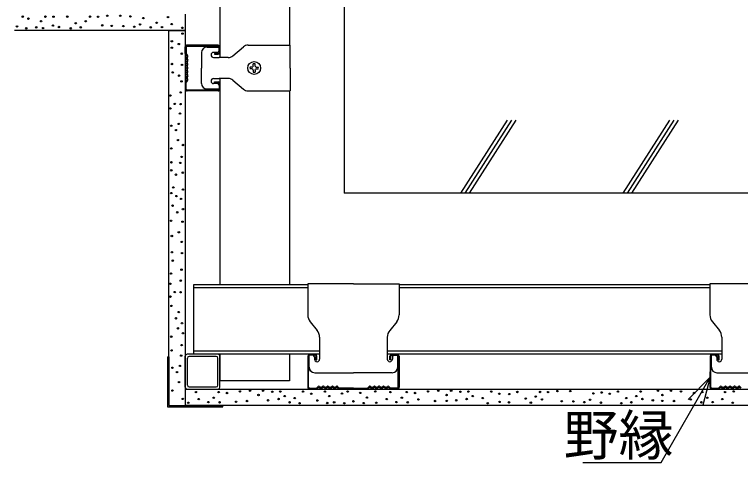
# Model space of a CAD drawing. Units: millimetres, scale not verified. Extents: x -1375 to 1375, y -973 to 950.
# Drawn here: x -750.2 to -353.1, y 91.2 to 336.1 of the extents above; entities that cross this region are included whole.
import ezdxf
from ezdxf.enums import TextEntityAlignment as Align

# ---------------------------------------------------------------- set-up
doc = ezdxf.new("R2010")
doc.units = ezdxf.units.MM
doc.header["$LTSCALE"] = 10
for name, color, linetype in [('1-1_中線', 7, 'Continuous'), ('1-2_太線１', 2, 'Continuous'), ('1-3_太線２', 3, 'Continuous'), ('1-4_細線', 4, 'Continuous'), ('1-6_文字', 4, 'Continuous'), ('1-A_中線', 7, 'Continuous'), ('1-B_太線１', 7, 'Continuous'), ('1-C_太線２', 3, 'Continuous'), ('1-D_細線', 4, 'Continuous')]:
    doc.layers.add(name, color=color, linetype=linetype)
doc.styles.add('ＭＳ ゴシック', font='')
doc.styles.get('ＭＳ ゴシック').set_extended_font_data('MS Gothic')

msp = doc.modelspace()

# ---------------------------------------------------------------- linework, layer by layer
at = {"layer": '1-1_中線'}
for p, q in [((-637.85, 353.24), (-637.85, 312.6)), ((-599.85, 353.24), (-599.85, 319.35)), ((-620.25, 307.35), (-621.38, 307.34)), ((-620.25, 306.34), (-621.38, 306.35)), ((-620.25, 307.35), (-619.85, 307.54)), ((-620.25, 306.34), (-619.85, 306.15)), ((-619.66, 307.95), (-619.85, 307.54)), ((-619.66, 305.74), (-619.85, 306.15)), ((-619.66, 307.95), (-619.64, 309.08)), ((-618.64, 307.95), (-618.66, 309.08)), ((-618.64, 307.95), (-618.45, 307.54)), ((-618.64, 305.74), (-618.45, 306.15)), ((-618.05, 307.35), (-618.45, 307.54)), ((-618.05, 306.34), (-618.45, 306.15)), ((-618.05, 307.35), (-616.92, 307.34)), ((-618.05, 306.34), (-616.92, 306.35)), ((-619.66, 305.74), (-619.64, 304.61)), ((-618.64, 305.74), (-618.66, 304.61)), ((-637.85, 301.1), (-637.85, 188.37)), ((-599.85, 294.35), (-599.85, 188.37)), ((-589.85, 188.37), (-652.35, 188.37)), ((-652.35, 188.37), (-652.35, 150.37)), ((-589.85, 186.77), (-652.35, 186.77)), ((-369.85, 188.37), (-539.85, 188.37)), ((-369.85, 186.77), (-539.85, 186.77)), ((-583.35, 151.97), (-652.35, 151.97)), ((-363.35, 151.97), (-546.35, 151.97)), ((-583.35, 150.37), (-652.35, 150.37)), ((-637.85, 150.37), (-637.85, 135.87)), ((-599.85, 150.37), (-599.85, 135.87)), ((-363.35, 150.37), (-546.35, 150.37)), ((-599.85, 135.87), (-637.85, 135.87))]:
    msp.add_line(p, q, dxfattribs=at)
msp.add_circle((-619.15, 306.85), 3.5, dxfattribs=at)
for start, end in [(167.5926, 192.4074), (77.5926, 102.4074), (347.5926, 12.4074), (257.5926, 282.4074)]:
    msp.add_arc((-619.15, 306.85), 2.29, start, end, dxfattribs=at)
at = {"layer": '1-2_太線１'}
for p, q in [((-656.89, 314.76), (-656.89, 318.35)), ((-656.89, 314.76), (-656.89, 318.35)), ((-656.39, 318.35), (-656.39, 314.76)), ((-656.39, 318.35), (-656.39, 314.76)), ((-638.85, 319.35), (-655.85, 319.34)), ((-655.85, 318.84), (-638.85, 318.85)), ((-638.35, 315.35), (-638.35, 318.35)), ((-637.85, 315.35), (-637.85, 318.35)), ((-655.89, 313.35), (-656.6, 314.05)), ((-655.89, 313.35), (-656.6, 314.05)), ((-655.54, 313.7), (-656.24, 314.41)), ((-656.24, 314.41), (-655.54, 313.7)), ((-640.85, 314.85), (-640.85, 314.35)), ((-640.85, 314.85), (-638.85, 314.85)), ((-640.85, 314.35), (-638.85, 314.35)), ((-656.89, 298.93), (-656.89, 295.35)), ((-655.89, 300.35), (-656.6, 299.64)), ((-656.39, 295.35), (-656.39, 298.93)), ((-655.54, 299.99), (-656.24, 299.28)), ((-640.85, 298.85), (-640.85, 299.35)), ((-640.85, 299.35), (-638.85, 299.35)), ((-640.85, 298.85), (-638.85, 298.85)), ((-638.35, 298.35), (-638.35, 295.35)), ((-637.85, 298.35), (-637.85, 295.35)), ((-655.85, 294.85), (-638.85, 294.85)), ((-638.85, 294.35), (-655.85, 294.35)), ((-656.85, 132.37), (-656.85, 149.37)), ((-638.85, 150.37), (-655.85, 150.37)), ((-655.65, 133.45), (-655.65, 148.3)), ((-639.92, 149.17), (-654.77, 149.17)), ((-639.05, 133.45), (-639.05, 148.3)), ((-637.85, 132.37), (-637.85, 149.37)), ((-589.8, 149.38), (-589.85, 132.38)), ((-589.35, 132.38), (-589.3, 149.38)), ((-585.8, 150.37), (-588.8, 150.38)), ((-585.8, 149.87), (-588.8, 149.88)), ((-585.31, 147.37), (-585.3, 149.37)), ((-585.31, 147.37), (-584.81, 147.37)), ((-584.81, 147.37), (-584.8, 149.37)), ((-544.88, 147.37), (-544.89, 149.37)), ((-544.38, 147.37), (-544.88, 147.37)), ((-544.38, 147.37), (-544.39, 149.37)), ((-543.89, 150.37), (-540.89, 150.38)), ((-543.89, 149.87), (-540.89, 149.88)), ((-540.35, 132.38), (-540.39, 149.38)), ((-539.89, 149.38), (-539.85, 132.38)), ((-369.8, 149.38), (-369.85, 132.38)), ((-369.35, 132.38), (-369.3, 149.38)), ((-365.8, 150.37), (-368.8, 150.38)), ((-365.8, 149.87), (-368.8, 149.88)), ((-365.31, 147.37), (-365.3, 149.37)), ((-365.31, 147.37), (-364.81, 147.37)), ((-364.81, 147.37), (-364.8, 149.37)), ((-655.85, 131.37), (-638.85, 131.37)), ((-654.77, 132.57), (-639.92, 132.57)), ((-588.85, 131.88), (-585.26, 131.88)), ((-585.26, 131.38), (-588.85, 131.38)), ((-584.91, 132.03), (-584.2, 132.73)), ((-583.85, 132.38), (-584.55, 131.67)), ((-573.85, 132.38), (-573.14, 131.67)), ((-573.49, 132.73), (-572.79, 132.03)), ((-564.85, 131.88), (-572.43, 131.88)), ((-572.43, 131.38), (-564.85, 131.38)), ((-564.85, 131.88), (-557.26, 131.88)), ((-557.26, 131.38), (-564.85, 131.38)), ((-556.2, 132.73), (-556.91, 132.03)), ((-555.85, 132.38), (-556.55, 131.67)), ((-545.85, 132.38), (-545.14, 131.67)), ((-544.79, 132.03), (-545.49, 132.73)), ((-540.85, 131.88), (-544.43, 131.88)), ((-544.43, 131.38), (-540.85, 131.38)), ((-368.85, 131.88), (-365.26, 131.88)), ((-365.26, 131.38), (-368.85, 131.38)), ((-364.91, 132.03), (-364.2, 132.73)), ((-363.85, 132.38), (-364.55, 131.67)), ((-353.85, 132.38), (-353.14, 131.67)), ((-353.49, 132.73), (-352.79, 132.03))]:
    msp.add_line(p, q, dxfattribs=at)
for centre, radius, start, end in [((-655.89, 318.35), 1, 87.476, 180), ((-655.89, 318.35), 1, 87.476, 180), ((-655.89, 318.35), 0.5, 87.476, 180), ((-655.89, 318.35), 0.5, 87.476, 180), ((-638.85, 318.35), 1, 0.003, 90.003), ((-638.85, 318.35), 0.5, 0.003, 90.003), ((-655.89, 314.76), 1, 180, 225), ((-655.89, 314.76), 1, 180, 225), ((-655.89, 314.76), 0.5, 180, 225), ((-655.89, 314.76), 0.5, 180, 225), ((-638.85, 315.35), 1, 270.003, 0.003), ((-638.85, 315.35), 0.5, 270.003, 0.003), ((-654.58, 312.1), 1.81, 136.3972, 223.6028), ((-655.14, 309.85), 1.25, 126.8699, 233.1301), ((-654.58, 312.1), 1.31, 136.3972, 223.6028), ((-655.14, 309.85), 0.75, 126.8699, 233.1301), ((-655.89, 310.85), 0.5, 306.8699, 43.6028), ((-655.89, 313.35), 0.5, 316.3972, 45), ((-655.14, 307.85), 1.25, 126.8699, 233.1301), ((-655.14, 305.85), 1.25, 126.8699, 233.1301), ((-655.14, 307.85), 0.75, 126.8699, 233.1301), ((-655.14, 305.85), 0.75, 126.8699, 233.1301), ((-655.89, 308.85), 0.5, 306.8699, 53.1301), ((-655.89, 306.85), 0.5, 306.8699, 53.1301), ((-655.14, 303.85), 1.25, 126.8699, 233.1301), ((-654.58, 301.6), 1.81, 136.3972, 223.6028), ((-655.14, 303.85), 0.75, 126.8699, 233.1301), ((-654.58, 301.6), 1.31, 136.3972, 223.6028), ((-655.89, 304.85), 0.5, 306.8699, 53.1301), ((-655.89, 302.85), 0.5, 316.3972, 53.1301), ((-655.89, 298.93), 1, 135, 180), ((-655.89, 298.93), 0.5, 135, 180), ((-655.89, 300.35), 0.5, 315, 43.6028), ((-638.85, 298.35), 1, 359.997, 89.997), ((-638.85, 298.35), 0.5, 359.997, 89.997), ((-655.89, 295.35), 1, 180, 272.524), ((-655.89, 295.35), 0.5, 180, 272.524), ((-638.85, 295.35), 1, 269.997, 359.997), ((-638.85, 295.35), 0.5, 269.997, 359.997), ((-655.85, 149.37), 1, 90, 180), ((-654.77, 148.3), 0.874, 90, 180), ((-639.92, 148.3), 0.874, 0, 90), ((-638.85, 149.37), 1, 0, 90), ((-588.8, 149.38), 1, 89.857, 179.857), ((-588.8, 149.38), 0.5, 89.857, 179.857), ((-585.8, 149.37), 1, 359.857, 89.857), ((-585.8, 149.37), 0.5, 359.857, 89.857), ((-543.89, 149.37), 1, 90.143, 180.143), ((-543.89, 149.37), 0.5, 90.143, 180.143), ((-540.89, 149.38), 1, 0.143, 90.143), ((-540.89, 149.38), 0.5, 0.143, 90.143), ((-368.8, 149.38), 1, 89.857, 179.857), ((-368.8, 149.38), 0.5, 89.857, 179.857), ((-365.8, 149.37), 1, 359.857, 89.857), ((-365.8, 149.37), 0.5, 359.857, 89.857), ((-655.85, 132.37), 1, 180, 270), ((-654.77, 133.45), 0.874, 180, 270), ((-639.92, 133.45), 0.874, 270, 0), ((-638.85, 132.37), 1, 270, 0), ((-588.85, 132.38), 1, 179.857, 272.381), ((-588.85, 132.38), 0.5, 179.857, 272.381), ((-585.26, 132.38), 0.5, 270, 315), ((-585.26, 132.38), 1, 270, 315), ((-583.85, 132.38), 0.5, 46.3972, 135), ((-582.6, 133.69), 1.81, 226.3972, 313.6028), ((-582.6, 133.69), 1.31, 226.3972, 313.6028), ((-581.35, 132.38), 0.5, 46.3972, 135), ((-581.35, 132.38), 0.5, 36.8699, 133.6028), ((-580.1, 133.69), 1.81, 226.3972, 313.6028), ((-580.1, 133.69), 1.31, 226.3972, 313.6028), ((-578.85, 132.38), 0.5, 46.3972, 135), ((-578.85, 132.38), 0.5, 36.8699, 133.6028), ((-577.6, 133.69), 1.81, 226.3972, 313.6028), ((-577.6, 133.69), 1.31, 226.3972, 313.6028), ((-576.35, 132.38), 0.5, 46.3972, 135), ((-576.35, 132.38), 0.5, 36.8699, 133.6028), ((-575.1, 133.69), 1.81, 226.3972, 313.6028), ((-575.1, 133.69), 1.31, 226.3972, 313.6028), ((-573.85, 132.38), 0.5, 46.3972, 143.1301), ((-573.85, 132.38), 0.5, 36.8699, 133.6028), ((-572.43, 132.38), 1, 225, 270), ((-572.43, 132.38), 0.5, 225, 270), ((-557.26, 132.38), 0.5, 270, 315), ((-557.26, 132.38), 1, 270, 315), ((-555.85, 132.38), 0.5, 46.3972, 143.1301), ((-555.85, 132.38), 0.5, 36.8699, 133.6028), ((-554.6, 133.69), 1.81, 226.3972, 313.6028), ((-554.6, 133.69), 1.31, 226.3972, 313.6028), ((-553.35, 132.38), 0.5, 46.3972, 143.1301), ((-553.35, 132.38), 0.5, 45, 133.6028), ((-552.1, 133.69), 1.81, 226.3972, 313.6028), ((-552.1, 133.69), 1.31, 226.3972, 313.6028), ((-550.85, 132.38), 0.5, 46.3972, 143.1301), ((-550.85, 132.38), 0.5, 45, 133.6028), ((-549.6, 133.69), 1.81, 226.3972, 313.6028), ((-549.6, 133.69), 1.31, 226.3972, 313.6028), ((-548.35, 132.38), 0.5, 46.3972, 143.1301), ((-548.35, 132.38), 0.5, 45, 133.6028), ((-547.1, 133.69), 1.81, 226.3972, 313.6028), ((-547.1, 133.69), 1.31, 226.3972, 313.6028), ((-545.85, 132.38), 0.5, 45, 133.6028), ((-544.43, 132.38), 1, 225, 270), ((-544.43, 132.38), 0.5, 225, 270), ((-540.85, 132.38), 1, 267.619, 0.143), ((-540.85, 132.38), 0.5, 267.619, 0.143), ((-368.85, 132.38), 1, 179.857, 272.381), ((-368.85, 132.38), 0.5, 179.857, 272.381), ((-365.26, 132.38), 0.5, 270, 315), ((-365.26, 132.38), 1, 270, 315), ((-363.85, 132.38), 0.5, 46.3972, 135), ((-362.6, 133.69), 1.81, 226.3972, 313.6028), ((-362.6, 133.69), 1.31, 226.3972, 313.6028), ((-361.35, 132.38), 0.5, 46.3972, 135), ((-361.35, 132.38), 0.5, 36.8699, 133.6028), ((-360.1, 133.69), 1.81, 226.3972, 313.6028), ((-360.1, 133.69), 1.31, 226.3972, 313.6028), ((-358.85, 132.38), 0.5, 46.3972, 135), ((-358.85, 132.38), 0.5, 36.8699, 133.6028), ((-357.6, 133.69), 1.81, 226.3972, 313.6028), ((-357.6, 133.69), 1.31, 226.3972, 313.6028), ((-356.35, 132.38), 0.5, 46.3972, 135), ((-356.35, 132.38), 0.5, 36.8699, 133.6028), ((-355.1, 133.69), 1.81, 226.3972, 313.6028), ((-355.1, 133.69), 1.31, 226.3972, 313.6028), ((-353.85, 132.38), 0.5, 46.3972, 143.1301), ((-353.85, 132.38), 0.5, 36.8699, 133.6028)]:
    msp.add_arc(centre, radius, start, end, dxfattribs=at)
at = {"layer": '1-3_太線２'}
for p, q in [((-569.85, 538.37), (-569.85, 238.37)), ((-339.85, 238.37), (-569.85, 238.37)), ((-665.89, 122.37), (-653.89, 122.37))]:
    msp.add_line(p, q, dxfattribs=at)
at = {"layer": '1-4_細線', "color": 6}
for p, q in [((-666.6, 148.96), (-665.89, 148.96)), ((-666.6, 148.96), (-666.6, 121.66)), ((-665.89, 148.96), (-665.89, 122.37)), ((-666.6, 121.66), (-636.3, 121.66)), ((-665.89, 122.37), (-636.3, 122.37)), ((-636.3, 121.66), (-636.3, 122.37))]:
    msp.add_line(p, q, dxfattribs=at)
at = {"layer": '1-6_文字'}
msp.add_line((-369.66, 137.83), (-373.76, 122.54), dxfattribs=at)
msp.add_lwpolyline([(-439.34, 91.21), (-396.58, 91.21), (-369.66, 137.83), (-381.83, 125.66)], dxfattribs=at)
at = {"layer": '1-A_中線'}
for p, q in [((-564.85, 188.78), (-589.85, 188.78)), ((-589.85, 188.78), (-589.85, 171.91)), ((-564.85, 188.78), (-539.85, 188.78)), ((-539.85, 188.78), (-539.85, 171.91)), ((-344.85, 188.78), (-369.85, 188.78)), ((-369.85, 188.78), (-369.85, 171.91)), ((-588.5, 168.13), (-584.69, 163.43)), ((-541.19, 168.13), (-545, 163.43)), ((-368.5, 168.13), (-364.69, 163.43)), ((-583.35, 159.65), (-583.35, 147.68)), ((-546.35, 159.65), (-546.35, 147.68)), ((-363.35, 159.65), (-363.35, 147.68)), ((-589.05, 143.28), (-589.05, 149.88)), ((-587.15, 149.88), (-589.05, 149.88)), ((-586.15, 148.88), (-586.15, 147.68)), ((-543.55, 148.88), (-543.55, 147.68)), ((-542.55, 149.88), (-540.65, 149.88)), ((-540.65, 143.28), (-540.65, 149.88)), ((-369.05, 143.28), (-369.05, 149.88)), ((-367.15, 149.88), (-369.05, 149.88)), ((-366.15, 148.88), (-366.15, 147.68)), ((-586.05, 140.28), (-564.85, 140.28)), ((-543.65, 140.28), (-564.85, 140.28)), ((-366.05, 140.28), (-344.85, 140.28))]:
    msp.add_line(p, q, dxfattribs=at)
for centre, radius, start, end in [((-583.85, 171.91), 6, 180, 219.0939), ((-545.85, 171.91), 6, 320.9061, 0), ((-363.85, 171.91), 6, 180, 219.0939), ((-589.35, 159.65), 6, 0, 39.0939), ((-540.35, 159.65), 6, 140.9061, 180), ((-369.35, 159.65), 6, 0, 39.0939), ((-587.15, 148.88), 1, 0, 90), ((-584.75, 147.68), 1.4, 180, 0), ((-544.95, 147.68), 1.4, 180, 0), ((-542.55, 148.88), 1, 90, 180), ((-367.15, 148.88), 1, 0, 90), ((-364.75, 147.68), 1.4, 180, 0), ((-586.05, 143.28), 3, 180, 270), ((-543.65, 143.28), 3, 270, 0), ((-366.05, 143.28), 3, 180, 270)]:
    msp.add_arc(centre, radius, start, end, dxfattribs=at)
at = {"layer": '1-B_太線１'}
for p, q in [((-644.95, 318.3), (-638.35, 318.3)), ((-638.35, 316.4), (-638.35, 318.3)), ((-630.83, 313.54), (-625.06, 318.4)), ((-622.48, 319.35), (-599.45, 319.35)), ((-599.45, 306.85), (-599.45, 319.35)), ((-647.95, 315.3), (-647.95, 306.85)), ((-639.35, 315.4), (-641.35, 315.4)), ((-641.35, 312.6), (-638.35, 312.6)), ((-633.41, 312.6), (-638.35, 312.6)), ((-647.95, 298.4), (-647.95, 306.85)), ((-599.45, 306.85), (-599.45, 294.35)), ((-641.35, 301.1), (-638.35, 301.1)), ((-639.35, 298.3), (-641.35, 298.3)), ((-633.41, 301.1), (-638.35, 301.1)), ((-630.83, 300.15), (-625.06, 295.29)), ((-644.95, 295.4), (-638.35, 295.4)), ((-638.35, 297.3), (-638.35, 295.4)), ((-622.48, 294.35), (-599.45, 294.35))]:
    msp.add_line(p, q, dxfattribs=at)
for centre, radius, start, end in [((-644.95, 315.3), 3, 90, 180), ((-622.48, 315.35), 4, 90, 130.156), ((-641.35, 314), 1.4, 90, 270), ((-639.35, 316.4), 1, 270, 0), ((-633.41, 316.6), 4, 270, 310.156), ((-644.95, 298.4), 3, 180, 270), ((-641.35, 299.7), 1.4, 90, 270), ((-639.35, 297.3), 1, 0, 90), ((-633.41, 297.1), 4, 49.844, 90), ((-622.48, 298.35), 4, 229.844, 270)]:
    msp.add_arc(centre, radius, start, end, dxfattribs=at)
at = {"layer": '1-C_太線２'}
for p, q in [((-480.7, 278.38), (-506.36, 238.37)), ((-478.33, 278.38), (-503.98, 238.37)), ((-475.95, 278.38), (-501.6, 238.37)), ((-391.93, 278.38), (-417.58, 238.37)), ((-389.55, 278.38), (-415.21, 238.37)), ((-387.18, 278.38), (-412.83, 238.37))]:
    msp.add_line(p, q, dxfattribs=at)
at = {"layer": '1-D_細線', "color": 7}
for p, q in [((-656.89, 336.35), (-656.89, 327.35)), ((-656.89, 327.35), (-750.25, 327.35)), ((-656.89, 327.35), (-656.89, 122.37)), ((-656.89, 131.37), (-252.8, 131.37)), ((-656.89, 131.37), (-656.89, 122.37)), ((-665.89, 122.37), (-656.89, 122.37)), ((-252.8, 122.37), (-656.89, 122.37))]:
    msp.add_line(p, q, dxfattribs=at)
msp.add_lwpolyline([(-665.89, 122.37), (-665.89, 327.35), (-656.89, 327.35)], dxfattribs=at)
at = {"layer": '1-D_細線'}
for centre in [(-745.75, 334.94), (-742.66, 333.85), (-733.31, 334.94), (-728.93, 334.84), (-721.38, 334.94), (-708.93, 334.94), (-704.55, 334.84), (-699.48, 335.44), (-692.41, 335.44), (-686.84, 335.04), (-679.77, 334.15), (-666.29, 334.66), (-748.91, 329.6), (-735.7, 332.45), (-729.23, 330.07), (-725.95, 329.27), (-716.8, 331.36), (-711.32, 332.45), (-702.27, 330.17), (-697.09, 329.87), (-690.72, 329.77), (-684.75, 329.37), (-681.56, 330.66), (-672.51, 331.56), (-664.28, 330.83), (-743.86, 328.57), (-738.38, 329.07), (-734.6, 328.67), (-719.48, 328.57), (-714.01, 329.07), (-675.69, 329.07), (-669.55, 329.2), (-658.54, 328.82), (-658.36, 325.69), (-664.2, 321.48), (-664.2, 317.94), (-660.37, 319.95), (-658.75, 314.69), (-664.19, 309.04), (-658.62, 308.54), (-663.69, 304.46), (-660.21, 302.67), (-658.91, 299.49), (-659.31, 293.52), (-664.99, 291.82), (-662.6, 287.25), (-659.41, 287.15), (-664.99, 284.76), (-659.71, 281.97), (-664.49, 275.3), (-660.41, 276.3), (-662, 272.91), (-660.91, 267.44), (-664.49, 262.86), (-658.12, 264.75), (-658.82, 258.28), (-664.39, 255.31), (-659.61, 255.01), (-664.49, 250.93), (-662, 248.54), (-658.22, 249.63), (-664.49, 238.49), (-663.39, 241.57), (-658.12, 240.38), (-661.7, 236.8), (-659.15, 235.33), (-663.78, 231.62), (-661.23, 227.96), (-658.17, 229.69), (-664.58, 223.37), (-658.36, 222.79), (-664.2, 215.04), (-660.37, 217.05), (-658.75, 211.79), (-664.19, 206.14), (-658.62, 205.64), (-663.69, 201.56), (-664.59, 194.5), (-658.91, 196.59), (-659.31, 190.62), (-664.99, 188.92), (-662.6, 184.35), (-659.41, 184.25), (-664.99, 181.86), (-664.39, 176.78), (-660.41, 173.4), (-662, 170.01), (-658.62, 167.33), (-660.91, 164.54), (-664.49, 159.96), (-658.12, 161.85), (-658.82, 155.38), (-664.37, 152.45), (-659.09, 149.66), (-663.87, 142.99), (-659.79, 143.99), (-661.38, 140.6), (-660.29, 135.13), (-663.87, 130.55), (-651.03, 129.68), (-638.59, 129.67), (-634.01, 129.17), (-626.94, 130.07), (-621.37, 130.47), (-616.79, 128.08), (-614.3, 130.47), (-609.23, 129.87), (-604.85, 129.97), (-602.46, 127.48), (-592.41, 129.97), (-587.93, 128.77), (-580.47, 129.97), (-578.09, 127.48), (-571.12, 128.87), (-568.03, 129.97), (-561.16, 129.26), (-557.51, 126.72), (-552.91, 130.06), (-544.59, 129.68), (-535.69, 129.67), (-531.11, 129.17), (-524.04, 130.07), (-518.47, 130.47), (-513.89, 128.08), (-511.4, 130.47), (-506.33, 129.87), (-501.95, 129.97), (-499.56, 127.48), (-489.51, 129.97), (-485.03, 128.77), (-479.66, 128.56), (-475.18, 129.76), (-465.13, 127.27), (-462.74, 129.76), (-458.36, 129.66), (-453.28, 130.25), (-446.22, 130.25), (-433.58, 128.96), (-429, 129.46), (-424.67, 128.77), (-420.19, 129.97), (-410.13, 127.48), (-407.75, 129.97), (-398.29, 130.47), (-395.8, 128.08), (-391.22, 130.47), (-385.65, 130.07), (-378.58, 129.17), (-374.01, 129.67), (-361.56, 129.68), (-356.78, 130.06), (-658.2, 125.97), (-655.24, 123.84), (-649.5, 125.85), (-644.23, 124.23), (-641.28, 126.59), (-638.09, 124.1), (-629.03, 124.4), (-623.06, 124.79), (-611.52, 125.19), (-605.84, 125.89), (-599.77, 124.1), (-596.98, 126.39), (-594.3, 123.6), (-584.55, 125.09), (-579.18, 123.7), (-575.4, 124.1), (-569.92, 123.6), (-564.87, 124.63), (-559.23, 123.65), (-552.34, 123.84), (-546.6, 125.85), (-541.33, 124.23), (-538.38, 126.59), (-535.19, 124.1), (-529.32, 125.69), (-520.16, 124.79), (-513.79, 124.89), (-508.62, 125.19), (-502.94, 125.89), (-494.08, 126.39), (-491.4, 123.6), (-484.93, 124.3), (-479.76, 124.08), (-470.6, 126.17), (-467.82, 123.89), (-461.74, 125.68), (-450.9, 124.68), (-444.53, 124.58), (-438.55, 124.18), (-435.37, 125.48), (-429.5, 123.89), (-418.3, 123.6), (-415.61, 126.39), (-412.82, 124.1), (-406.75, 125.89), (-401.08, 125.19), (-395.9, 124.89), (-389.53, 124.79), (-380.37, 125.69), (-374.5, 124.1), (-371.32, 126.59), (-368.36, 124.23), (-363.09, 125.85), (-357.35, 123.84)]:
    msp.add_circle(centre, 0.392, dxfattribs=at)

# ---------------------------------------------------------------- texts
at = {"layer": '1-6_文字', "style": 'ＭＳ ゴシック'}
msp.add_text('野縁', height=21.99, dxfattribs=at).set_placement((-449.85, 88.52), align=Align.BOTTOM_LEFT)

doc.saveas('drawing.dxf')
